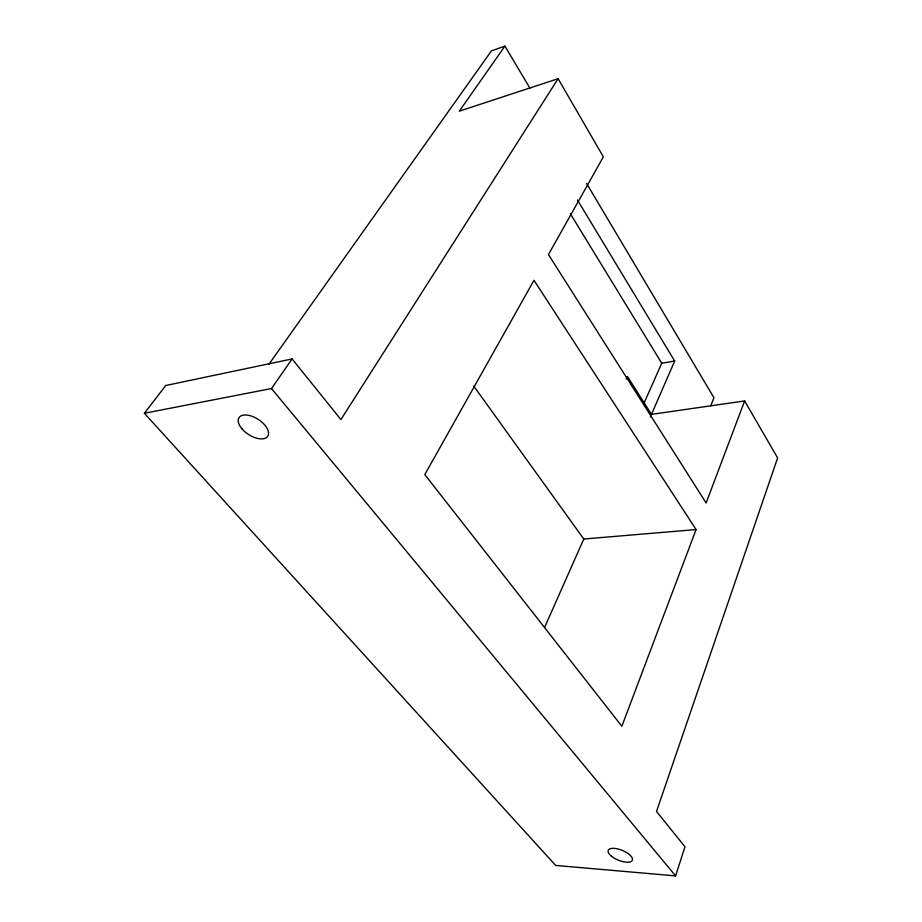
<?xml version="1.0" encoding="UTF-8"?>
<svg xmlns="http://www.w3.org/2000/svg" width="922" height="922" viewBox="0 0 922 922"><rect width="100%" height="100%" fill="white"/><g stroke="black" fill="none" stroke-linecap="round" stroke-linejoin="round"><path stroke-width="1.38" d="M744.63 400.943L706.125 502.986L548.452 254.564L603.357 156.867L558.11 78.693L340.91 419.556L292.101 358.946L165.73 385.511L144.385 413.275L555.678 865.435L675.596 875.9L684.977 846.776L656.51 811.441L777.615 457.934L744.63 400.943L651.474 414.37L627.421 376.43L626.222 379.046M696.087 529.562L621.854 726.271L424.788 474.6L533.988 280.3L696.087 529.562L583.787 539.024L473.747 386.099M710.77 405.772L713.962 397.762L586.634 183.547M650.333 416.986L674.685 361.055L577.449 199.982M544.672 627.248L583.787 539.024M643.948 403.352L661.742 363.233L570.326 213.685M144.385 413.275L271.471 388.554L292.101 358.946M529.954 88.201L504.933 46.1L459.294 111.182L558.11 78.693M268.798 364.432L491.403 50.917L504.933 46.1M661.742 363.233L674.685 361.055M271.471 388.554L675.596 875.9M241.91 428.776A17.126 8.978 32.8 0 0 267.749 436.233A17.126 8.978 32.8 0 0 250.438 415.787A17.126 8.978 32.8 0 0 241.91 428.776M611.424 856.192A13.035 5.278 22.3 0 0 632.008 860.791A13.035 5.278 22.3 0 0 617.44 848.851A13.035 5.278 22.3 0 0 611.424 856.192"/></g></svg>
